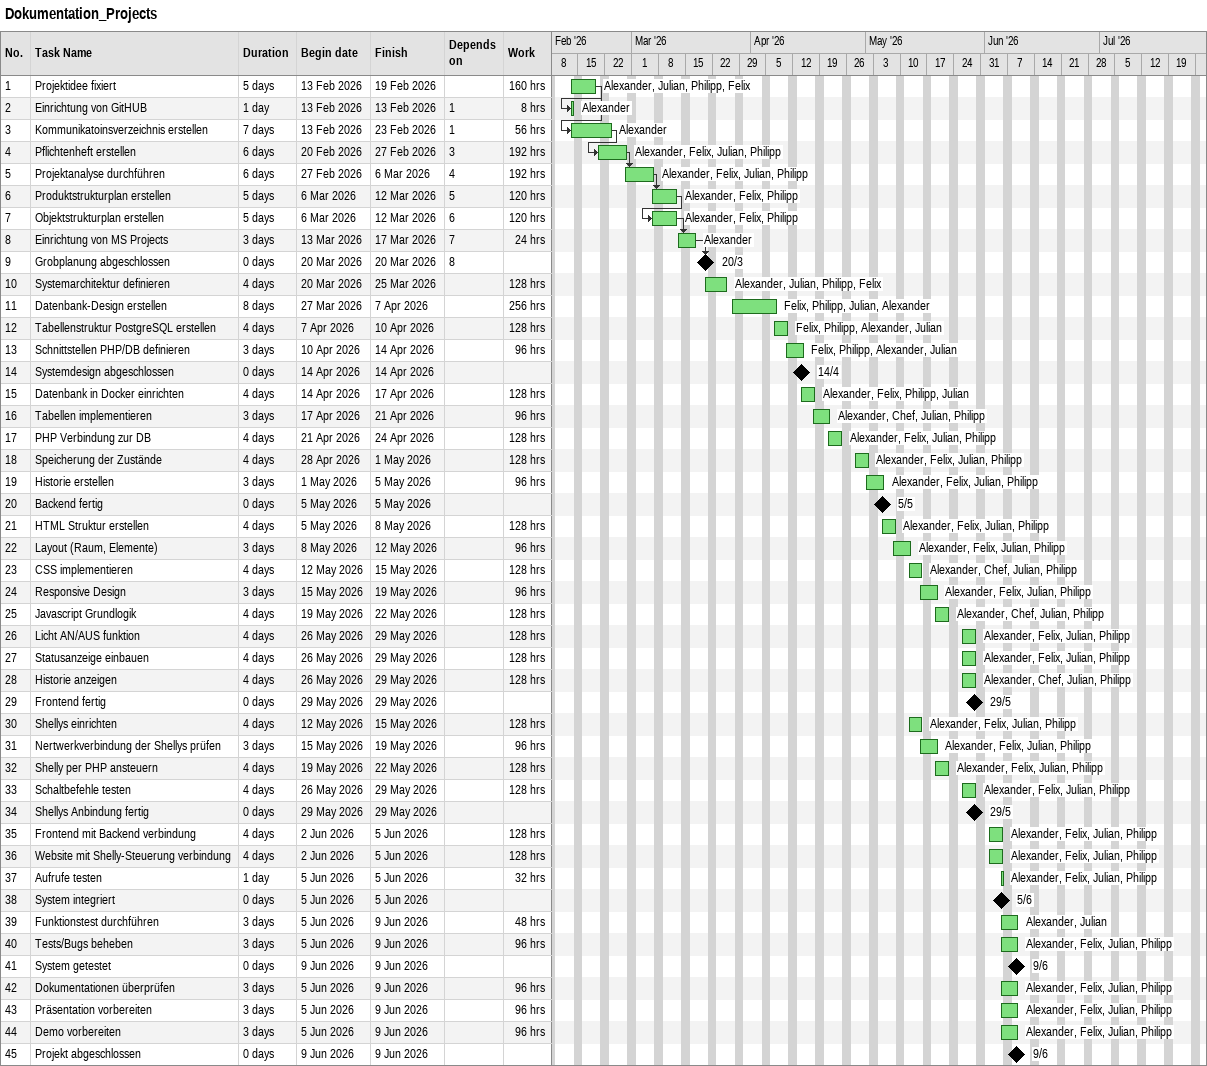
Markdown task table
Dokumentation_Projects

| ID | Task | Duration | Start | Finish | Predecessors | Resources | Work (h) |
|---|---|---|---|---|---|---|---|
| 1 | Projektidee fixiert | 5d | 2026-02-13 | 2026-02-19 |  | Alexander, Julian, Philipp, Felix | 160 |
| 2 | Einrichtung von GitHUB | 1d | 2026-02-13 | 2026-02-13 | 1 | Alexander | 8 |
| 3 | Kommunikatoinsverzeichnis erstellen | 7d | 2026-02-13 | 2026-02-23 | 1 | Alexander | 56 |
| 4 | Pflichtenheft erstellen | 6d | 2026-02-20 | 2026-02-27 | 3 | Alexander, Felix, Julian, Philipp | 192 |
| 5 | Projektanalyse durchführen | 6d | 2026-02-27 | 2026-03-06 | 4 | Alexander, Felix, Julian, Philipp | 192 |
| 6 | Produktstrukturplan erstellen | 5d | 2026-03-06 | 2026-03-12 | 5 | Alexander, Felix, Philipp | 120 |
| 7 | Objektstrukturplan erstellen | 5d | 2026-03-06 | 2026-03-12 | 6 | Alexander, Felix, Philipp | 120 |
| 8 | Einrichtung von MS Projects | 3d | 2026-03-13 | 2026-03-17 | 7 | Alexander | 24 |
| 9 | Grobplanung abgeschlossen | 0d | 2026-03-20 | 2026-03-20 | 8 |  |  |
| 10 | Systemarchitektur definieren | 4d | 2026-03-20 | 2026-03-25 |  | Alexander, Julian, Philipp, Felix | 128 |
| 11 | Datenbank-Design erstellen | 8d | 2026-03-27 | 2026-04-07 |  | Felix, Philipp, Julian, Alexander | 256 |
| 12 | Tabellenstruktur PostgreSQL erstellen | 4d | 2026-04-07 | 2026-04-10 |  | Felix, Philipp, Alexander, Julian | 128 |
| 13 | Schnittstellen PHP/DB definieren | 3d | 2026-04-10 | 2026-04-14 |  | Felix, Philipp, Alexander, Julian | 96 |
| 14 | Systemdesign abgeschlossen | 0d | 2026-04-14 | 2026-04-14 |  |  |  |
| 15 | Datenbank in Docker einrichten | 4d | 2026-04-14 | 2026-04-17 |  | Alexander, Felix, Philipp, Julian | 128 |
| 16 | Tabellen implementieren | 3d | 2026-04-17 | 2026-04-21 |  | Alexander, Chef, Julian, Philipp | 96 |
| 17 | PHP Verbindung zur DB | 4d | 2026-04-21 | 2026-04-24 |  | Alexander, Felix, Julian, Philipp | 128 |
| 18 | Speicherung der Zustände | 4d | 2026-04-28 | 2026-05-01 |  | Alexander, Felix, Julian, Philipp | 128 |
| 19 | Historie erstellen | 3d | 2026-05-01 | 2026-05-05 |  | Alexander, Felix, Julian, Philipp | 96 |
| 20 | Backend fertig | 0d | 2026-05-05 | 2026-05-05 |  |  |  |
| 21 | HTML Struktur erstellen | 4d | 2026-05-05 | 2026-05-08 |  | Alexander, Felix, Julian, Philipp | 128 |
| 22 | Layout (Raum, Elemente) | 3d | 2026-05-08 | 2026-05-12 |  | Alexander, Felix, Julian, Philipp | 96 |
| 23 | CSS implementieren | 4d | 2026-05-12 | 2026-05-15 |  | Alexander, Chef, Julian, Philipp | 128 |
| 24 | Responsive Design | 3d | 2026-05-15 | 2026-05-19 |  | Alexander, Felix, Julian, Philipp | 96 |
| 25 | Javascript Grundlogik | 4d | 2026-05-19 | 2026-05-22 |  | Alexander, Chef, Julian, Philipp | 128 |
| 26 | Licht AN/AUS funktion | 4d | 2026-05-26 | 2026-05-29 |  | Alexander, Felix, Julian, Philipp | 128 |
| 27 | Statusanzeige einbauen | 4d | 2026-05-26 | 2026-05-29 |  | Alexander, Felix, Julian, Philipp | 128 |
| 28 | Historie anzeigen | 4d | 2026-05-26 | 2026-05-29 |  | Alexander, Chef, Julian, Philipp | 128 |
| 29 | Frontend fertig | 0d | 2026-05-29 | 2026-05-29 |  |  |  |
| 30 | Shellys einrichten | 4d | 2026-05-12 | 2026-05-15 |  | Alexander, Felix, Julian, Philipp | 128 |
| 31 | Nertwerkverbindung der Shellys prüfen | 3d | 2026-05-15 | 2026-05-19 |  | Alexander, Felix, Julian, Philipp | 96 |
| 32 | Shelly per PHP ansteuern | 4d | 2026-05-19 | 2026-05-22 |  | Alexander, Felix, Julian, Philipp | 128 |
| 33 | Schaltbefehle testen | 4d | 2026-05-26 | 2026-05-29 |  | Alexander, Felix, Julian, Philipp | 128 |
| 34 | Shellys Anbindung fertig | 0d | 2026-05-29 | 2026-05-29 |  |  |  |
| 35 | Frontend mit Backend verbindung | 4d | 2026-06-02 | 2026-06-05 |  | Alexander, Felix, Julian, Philipp | 128 |
| 36 | Website mit Shelly-Steuerung verbindung | 4d | 2026-06-02 | 2026-06-05 |  | Alexander, Felix, Julian, Philipp | 128 |
| 37 | Aufrufe testen | 1d | 2026-06-05 | 2026-06-05 |  | Alexander, Felix, Julian, Philipp | 32 |
| 38 | System integriert | 0d | 2026-06-05 | 2026-06-05 |  |  |  |
| 39 | Funktionstest durchführen | 3d | 2026-06-05 | 2026-06-09 |  | Alexander, Julian | 48 |
| 40 | Tests/Bugs beheben | 3d | 2026-06-05 | 2026-06-09 |  | Alexander, Felix, Julian, Philipp | 96 |
| 41 | System getestet | 0d | 2026-06-09 | 2026-06-09 |  |  |  |
| 42 | Dokumentationen überprüfen | 3d | 2026-06-05 | 2026-06-09 |  | Alexander, Felix, Julian, Philipp | 96 |
| 43 | Präsentation vorbereiten | 3d | 2026-06-05 | 2026-06-09 |  | Alexander, Felix, Julian, Philipp | 96 |
| 44 | Demo vorbereiten | 3d | 2026-06-05 | 2026-06-09 |  | Alexander, Felix, Julian, Philipp | 96 |
| 45 | Projekt abgeschlossen | 0d | 2026-06-09 | 2026-06-09 |  |  |  |
